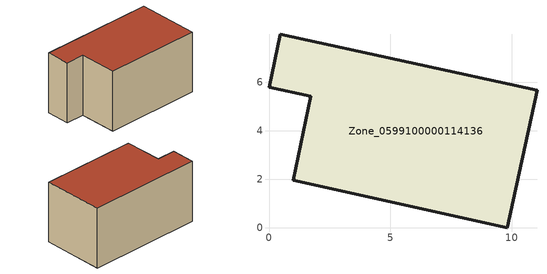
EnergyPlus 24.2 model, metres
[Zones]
Zone_0599100000114136
 floor ground (C_G): 11.05,5.68 9.83,0 0.99,1.97 1.73,5.43 0,5.8 0.47,7.99 z0
 wall outside (C_F): 9.83,0 11.05,5.68 0.47,7.99 0,5.8 1.73,5.43 0.99,1.97 9.83,0 z0:5.74
 roof outside (C_R): 0.99,1.97 9.83,0 11.05,5.68 0.47,7.99 0,5.8 1.73,5.43 z5.74
[BUILDING]
Pand.0599100000114136: North Axis=0; Terrain=City; Loads Convergence Tolerance Value=0.04; Temperature Convergence Tolerance Value=0.4; Solar Distribution=FullExterior; Maximum Number of Warmup Days=25; Minimum Number of Warmup Days=1
[Site:Location]
Rotterdam.The.Hague.AP_ZH_NLD Design_Conditions: Latitude=51.96; Longitude=4.45; Time Zone=1; Elevation=-4.5
[SITE:GROUNDTEMPERATURE:BUILDINGSURFACE]
18, 18, 18, 18, 18, 18, 18, 18, 18, 18, 18, 18
[MATERIAL] Thermal Absorptance=0.9; Solar Absorptance=0.7; Visible Absorptance=0.7
Name | Roughness | Thickness | Conductivity | Density | Specific Heat
G.TI.1975-1991 | MediumSmooth | 0.15 | 0.288461 | 540 | 1210
F.TI.1975-1991 | Rough | 0.3 | 0.230769 | 1920 | 840
R.TI.1975-1991 | MediumRough | 0.2 | 0.153846 | 1500 | 1000
[CONSTRUCTION]
C_G: G.TI.1975-1991
C_F: F.TI.1975-1991
C_R: R.TI.1975-1991
[ZONE]
Zone_0599100000114136: Type=1; Multiplier=1; Ceiling Height=Autocalculate; Volume=Autocalculate; Floor Area=autocalculate; Part of Total Floor Area=Yes
[ZONEINFILTRATION:DESIGNFLOWRATE]
Infil_Zone_0599100000114136: Zone or ZoneList or Space or SpaceList=Zone_0599100000114136; Schedule=AlwaysOn; Design Flow Rate Calculation Method=Flow/Area; Flow Rate per Floor Area=0.003; Constant Term Coefficient=1; Temperature Term Coefficient=0; Velocity Term Coefficient=0; Velocity Squared Term Coefficient=0
[HVACTEMPLATE:ZONE:IDEALLOADSAIRSYSTEM]
Zone_0599100000114136: Maximum Heating Supply Air Temperature=50; Minimum Cooling Supply Air Temperature=13; Maximum Heating Supply Air Humidity Ratio=0.0156; Minimum Cooling Supply Air Humidity Ratio=0.0077; Heating Limit=NoLimit; Cooling Limit=NoLimit; Dehumidification Control Type=ConstantSensibleHeatRatio; Cooling Sensible Heat Ratio=0.7; Dehumidification Setpoint=60; Humidification Control Type=None; Humidification Setpoint=30; Outdoor Air Method=None; Outdoor Air Flow Rate per Person=0.00944; Outdoor Air Flow Rate per Zone Floor Area=0; Outdoor Air Flow Rate per Zone=0; Demand Controlled Ventilation Type=None; Outdoor Air Economizer Type=NoEconomizer; Heat Recovery Type=None; Sensible Heat Recovery Effectiveness=0.7; Latent Heat Recovery Effectiveness=0.65
[ZONECONTROL:THERMOSTAT]
ThermostatControl_Zone_0599100000114136: Zone or ZoneList=Zone_0599100000114136; Control Type Schedule=DualSetpointControlType; Control 1=Thermostat_Zone_0599100000114136; Temperature Difference Between Cutout And Setpoint=0
[THERMOSTATSETPOINT:DUALSETPOINT]
Thermostat_Zone_0599100000114136: Heating Setpoint Temperature Schedule=HeatingSetpoint_Zone_0599100000114136; Cooling Setpoint Temperature Schedule=CoolingSetpoint_Zone_0599100000114136
[SCHEDULE:COMPACT]
HeatingSetpoint_Zone_0599100000114136: Through: 12/31, For: AllDays, Until: 24:00, 21
CoolingSetpoint_Zone_0599100000114136: Through: 12/31, For: AllDays, Until: 24:00, 24
DualSetpointControlType: Through: 12/31, For: AllDays, Until: 24:00, 4
AlwaysOn: Through: 12/31, For: AllDays, Until: 24:00, 1
